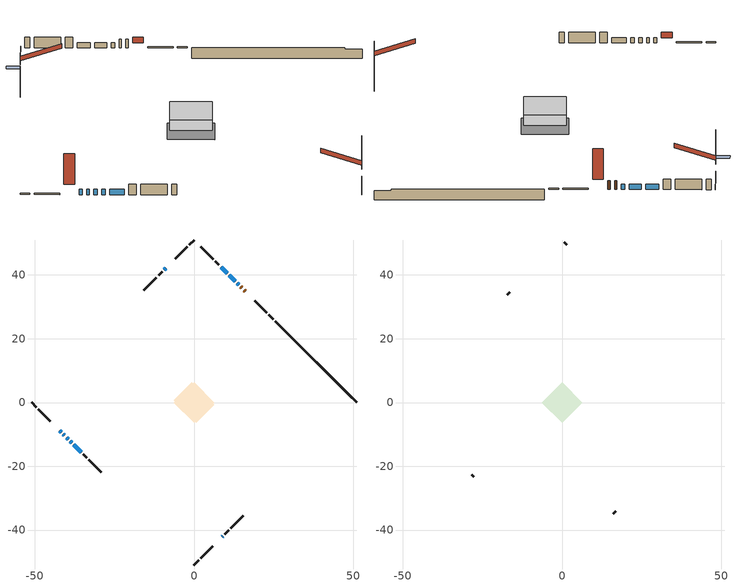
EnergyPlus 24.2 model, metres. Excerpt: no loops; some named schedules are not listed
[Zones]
conditioned space
 floor adiabatic (AdiabaticFloorConstruction): -6.31,0 0,6.31 6.31,0 0,-6.31 z0.61
 floor foundation (Slab1 construction): -6.36,0.75 -0.75,6.36 6.36,-0.75 0.75,-6.36 z-1.78
 wall outside (RimJoist1 construction): 0,-50.98 1.46,-49.52 / -50.98,0 -49.52,-1.46 / 0,50.98 -1.46,49.52 / 24.89,26.09 23.43,27.55 z0.61:0.91
 wall outside (RimJoist2 construction): 2.12,-48.86 5.87,-45.1 / -48.86,-2.12 -45.1,-5.87 / -2.12,48.86 -5.87,45.1 / 22.77,28.2 19.01,31.96 z0.61:0.91
 wall outside (AdiabaticWallConstruction 1): 16.08,34.89 15.7,35.28 / 15.04,35.93 14.72,36.26 z0.61:2.64
 wall outside (AdiabaticWallConstruction): 14.06,36.91 13.56,37.41 / 8.8,-42.17 9.05,-41.93 / -42.17,-8.8 -41.68,-9.29 / 12.9,38.07 11.07,39.9 / 10.42,40.56 8.48,42.5 / -8.8,42.17 -9.31,41.67 / -41.03,-9.95 -40.65,-10.33 / -39.99,-10.98 -39.46,-11.52 / -38.8,-12.17 -38.3,-12.68 / -37.64,-13.33 -35.44,-15.54 z0.61:1.83
 wall outside (Wall1 construction): 9.71,-41.27 10.85,-40.13 / -34.78,-16.2 -33.63,-17.34 / -9.96,41.01 -11.11,39.87 / 7.82,43.15 6.68,44.3 z0.61:3.05
 wall outside (Wall2 construction): 11.51,-39.47 15.45,-35.52 / -32.98,-18 -29.03,-21.94 / -11.77,39.21 -15.71,35.26 / 6.02,44.96 2.07,48.9 z0.61:3.05
 wall foundation (FoundationWall1 construction): 25.54,25.43,-1.78 25.54,25.43,0.61 48.43,2.54,0.61 48.43,2.54,0.26 50.98,0,0.26 50.98,0,-1.78
 window (WindowConstruction 6): 14.06,36.91 13.56,37.41 z0.61:1.83
 window (WindowConstruction 8): 8.81,-42.17 9.05,-41.93 z0.61:1.83
 window (WindowConstruction 9): -42.17,-8.81 -41.68,-9.29 z0.61:1.83
 window (WindowConstruction): 12.9,38.07 11.07,39.9 z0.61:1.83
 window (WindowConstruction 1): 10.42,40.56 8.48,42.5 z0.61:1.83
 window (WindowConstruction 7): -8.81,42.17 -9.31,41.67 z0.61:1.83
 window (WindowConstruction 2): -41.03,-9.95 -40.65,-10.32 z0.61:1.83
 window (WindowConstruction 3): -39.99,-10.98 -39.46,-11.52 z0.61:1.83
 window (WindowConstruction 4): -38.8,-12.17 -38.3,-12.67 z0.61:1.83
 window (WindowConstruction 5): -37.64,-13.33 -35.44,-15.54 z0.61:1.83
 door (Door): 16.08,34.89 15.7,35.28 z0.61:2.64
 door (Door 1): 15.04,35.93 14.72,36.25 z0.61:2.64
 ceiling adiabatic (AdiabaticFloorConstruction): 0,-6.31 6.31,0 0,6.31 -6.31,0 z0.61
attic - vented
 floor to conditioned space (Floor1 construction Reversed): -6.31,0 0,6.31 6.31,0 0,-6.31 z3.05
 wall outside (Wall3 construction): 16.11,-34.86 16.87,-34.11 / -28.37,-22.6 -27.62,-23.36 / -16.37,34.6 -17.13,33.85 / 1.42,49.56 0.66,50.32 z0.61:3.05
 roof outside (Roof1 construction): 8.15,-42.83,3.05 2,-36.68,5.95 0.38,-38.3,5.95 6.53,-44.45,3.05; -42.83,-8.15,3.05 -36.68,-2,5.95 -38.3,-0.38,5.95 -44.45,-6.53,3.05; -8.15,42.83,3.05 -2,36.68,5.95 -0.38,38.3,5.95 -6.53,44.45,3.05; 16.74,34.24,3.05 10.59,28.09,5.95 12.21,26.47,5.95 18.36,32.62,3.05
shading: -9.52,41.46 -8.59,42.38 -10.75,44.54 -11.68,43.61 z2.13
[Building]
Building 1: Terrain=Suburbs
[Site:Location]
Quebec Intl AP_QC: Latitude {deg}=46.8; Longitude {deg}=-71.38; Time Zone {hr}=-5; Elevation {m}=74; Keep Site Location Information=Yes
[Site:GroundTemperature:Shallow]
0.0108218, -2.24938, -2.43038, -1.3578, 2.94801, 7.23376, 10.9493, 13.303, 13.5029, 11.5886, 7.96783, 3.81355
[Site:WaterMainsTemperature]
Calculation Method=Schedule; Temperature Schedule=mains temperature schedule
[Material] Roughness=Rough; Thermal Absorptance=0.9
Name | Thickness {m} | Conductivity {W/m-K} | Density {kg/m3} | Specific Heat {J/kg-K} | Solar Absorptance | Visible Absorptance
asphalt or fiberglass shingles | 0.00635 | 0.162714 | 1121.4 | 1465.45 | 0.4 | 0.4
ceiling loosefill ins | 0.254 | 0.0480833 | 16.02 | 1046.75 | 0.7 | 0.7
ceiling stud and cavity | 0.1397 | 0.0988009 | 65.682 | 1177.47 | 0.7 | 0.7
concrete 4.0 in. | 0.1016 | 1.803125 | 2242.8 | 837.4 | 0.7 | 0.7
concrete 8.0 in. | 0.2032 | 1.803125 | 2242.8 | 837.4 | 0.7 | 0.7
door material | 0.04445 | 0.053851 | 512.64 | 1214.23 | 0.7 | 0.7
exterior vertical ins | 0.0151297 | 0.029427 | 32.04 | 1214.23 | 0.7 | 0.7
floor covering | 0.0127 | 0.0433444 | 54.468 | 1339.84 | 0.6 | 0.6
floor rigid ins; wall rigid ins 1 | 0.512978 | 0.029427 | 32.04 | 1214.23 | 0.7 | 0.7
floor stud and cavity | 0.1397 | 1.75129 | 37.0049 | 1207.88 | 0.7 | 0.7
furniture material conditioned space 1 | 0.1524 | 0.115458 | 640.8 | 1214.23 | 0.6 | 0.6
gypsum board | 0.0127 | 0.160291 | 801 | 837.4 | 0.6 | 0.6
gypsum board 1 | 0.0127 | 0.160291 | 801 | 837.4 | 0.7 | 0.7
osb sheathing 0.5 in. | 0.0127 | 0.115458 | 512.64 | 1214.23 | 0.7 | 0.7
osb sheathing 0.75 in. | 0.01905 | 0.115458 | 512.64 | 1214.23 | 0.7 | 0.7
osb sheathing 2.0 in. | 0.0508 | 0.115458 | 512.64 | 1214.23 | 0.7 | 0.7
rim joist rigid ins; wall rigid ins | 0.051816 | 0.029427 | 32.04 | 1214.23 | 0.7 | 0.7
rim joist stud and cavity | 0.0508 | 0.033025 | 125.044 | 1163.47 | 0.6 | 0.6
rim joist stud and cavity 1 | 0.0508 | 0.0361266 | 125.044 | 1163.47 | 0.6 | 0.6
wall stud and cavity | 0.1397 | 0.148021 | 139.0536 | 1170.24 | 0.7 | 0.7
wall stud and cavity 1 | 0.1397 | 0.16633 | 139.0536 | 1170.24 | 0.7 | 0.7
wall stud and cavity 2 | 0.0889 | 6.1454 | 50.32683 | 1063.81 | 0.6 | 0.6
wall stud and cavity 3 | 0.0889 | 0.380278 | 52.3479 | 1209.89 | 0.7 | 0.7
wall stud and cavity 4 | 0.0889 | 0.391764 | 83.0341 | 1211.67 | 0.7 | 0.7
wood siding | 0.0254 | 0.102417 | 544.68 | 1172.36 | 0.4 | 0.4
wood siding 1 | 0.00254 | 0.102417 | 544.68 | 1172.36 | 0.4 | 0.4
wood siding 2; wood siding 3; wood siding 4 | 0.0254 | 0.102417 | 544.68 | 1172.36 | 0.7 | 0.7
[WindowMaterial:SimpleGlazingSystem]
Name | U-Factor {W/m2-K} | Solar Heat Gain Coefficient
WindowMaterial | 2.94177 | 0.59
WindowMaterial 1 | 2.898619 | 0.65
WindowMaterial 2 | 2.98322 | 0.53
WindowMaterial 3 | 2.96164 | 0.56
WindowMaterial 4 | 2.97187 | 0.55
WindowMaterial 5 | 2.97414 | 0.6
WindowMaterial 6 | 2.95426 | 0.63
WindowMaterial 7 | 3.05136 | 0.42
[Construction]
AdiabaticFloorConstruction: floor stud and cavity, floor rigid ins, osb sheathing 0.75 in., floor covering
AdiabaticWallConstruction: wood siding 3, wall rigid ins 1, wall stud and cavity 3, gypsum board
AdiabaticWallConstruction 1: wood siding 4, wall rigid ins 1, wall stud and cavity 3, gypsum board
Door; Door 1: door material
Floor1 construction Reversed: gypsum board, ceiling stud and cavity, ceiling loosefill ins
FoundationWall1 construction: concrete 8.0 in., gypsum board 1
furniture construction conditioned space 1: furniture material conditioned space 1
PartitionWallConstruction: gypsum board, wall stud and cavity 4, gypsum board
RimJoist1 construction: wood siding 2, rim joist rigid ins, osb sheathing 2.0 in., rim joist stud and cavity
RimJoist2 construction: wood siding 2, rim joist rigid ins, osb sheathing 2.0 in., rim joist stud and cavity 1
Roof1 construction: asphalt or fiberglass shingles
Slab1 construction: concrete 4.0 in.
Wall1 construction: wood siding, wall rigid ins, osb sheathing 0.5 in., wall stud and cavity, gypsum board
Wall2 construction: wood siding, wall rigid ins, osb sheathing 0.5 in., wall stud and cavity 1, gypsum board
Wall3 construction: wood siding 1, wall stud and cavity 2
WindowConstruction: WindowMaterial
WindowConstruction 1: WindowMaterial 1
WindowConstruction 2: WindowMaterial 2
WindowConstruction 3: WindowMaterial 3
WindowConstruction 4: WindowMaterial 4
WindowConstruction 5: WindowMaterial 5
WindowConstruction 6; WindowConstruction 7: WindowMaterial 6
WindowConstruction 8; WindowConstruction 9: WindowMaterial 7
[Zone] Multiplier=1; Part of Total Floor Area=Yes
Name | Volume {m3}
attic - vented | 37.5075
conditioned space | 402.8
[Space]
Name | Zone | Volume {m3}
attic - vented 1 | attic - vented | 37.5075
conditioned space 1 | conditioned space | 402.8
[ZoneInfiltration:EffectiveLeakageArea]
infil attic - vented 1: Zone or Space=attic - vented 1; Schedule=Always On Discrete; Effective Air Leakage Area {cm2}=2943.14; Stack Coefficient=0.000371129; Wind Coefficient=1.30162e-05
[ZoneMixing]
whole house fan mix: Zone or Space=attic - vented; Schedule=Always On Continuous; Design Flow Rate Calculation Method=Flow/Zone; Design Flow Rate {m3/s}=0; Source Zone or Space=conditioned space
[SurfaceProperty:ExposedFoundationPerimeter]
Slab1: Exposed Perimeter Calculation Method=TotalExposedPerimeter; Total Exposed Perimeter {m}=35.966
[InternalMass] Zone or ZoneList=conditioned space; Space or SpaceList=conditioned space 1
Name | Construction | Surface Area {m2}
furniture mass conditioned space 1 | furniture construction conditioned space 1 | 63.7639
partition wall mass | PartitionWallConstruction | 159.41
[Lights]
interior lighting: Zone or ZoneList or Space or SpaceList=conditioned space 1; Schedule=interior lighting schedule; Design Level Calculation Method=LightingLevel; Lighting Level {W}=343.2; Return Air Fraction=0; Fraction Radiant=0.6; Fraction Visible=0.2; Fraction Replaceable=1
[People]
occupants: Zone or ZoneList or Space or SpaceList=conditioned space 1; Number of People Schedule=occupants schedule; Number of People Calculation Method=People; Number of People=3; Fraction Radiant=0.314171; Sensible Heat Fraction=0.56303; Activity Level Schedule=occupants activity schedule; Carbon Dioxide Generation Rate {m3/s-W}=0; Enable ASHRAE 55 Comfort Warnings=No; Mean Radiant Temperature Calculation Type=EnclosureAveraged
[ElectricEquipment] Zone or ZoneList or Space or SpaceList=conditioned space 1; Design Level Calculation Method=EquipmentLevel
Name | Schedule | Design Level {W} | Fraction Latent | Fraction Radiant | Fraction Lost
clothes dryer | clothes dryer schedule | 140.772 | 0.015 | 0.081 | 0.85
clothes washer | clothes washer schedule | 32.1985 | 0.03 | 0.162 | 0.7
cooking range | cooking range schedule | 215.147 | 0.08 | 0.432 | 0.2
dishwasher | dishwasher schedule | 66.8632 | 0.3 | 0.18 | 0.4
fridge | fridge schedule | 72.9452 | 0 | 0.6 | 0
mech vent bath fan 0 | mech vent bath fan 0 schedule | 50.2 | 0 | 0 | 1
mech vent bath fan 1 | mech vent bath fan 1 schedule | 50.2 | 0 | 0 | 1
mech vent house fan | mech vent house fan schedule | 19.9167 | 0 | 0 | 0.5
mech vent house fan cfis | mech vent house fan cfis schedule | 0 | 0 | 0 | 0
mech vent range fan 0 | mech vent range fan 0 schedule | 57 | 0 | 0 | 1
misc plug loads | misc plug loads schedule | 494.7 | 0.045 | 0.513 | 0.1
whole house fan | Always On Discrete | 0 | 0 | 0 | 1
[OtherEquipment] Zone or ZoneList or Space or SpaceList=conditioned space 1; Design Level Calculation Method=EquipmentLevel
Name | Fuel Type | Schedule | Design Level {W} | Fraction Latent | Fraction Radiant | Fraction Lost
clothes dryer 1 | Electricity | clothes dryer schedule | 0 | 0.015 | 0.081 | 0.85
cooking range 1 | Electricity | cooking range schedule | 0 | 0.08 | 0.432 | 0.2
general water use latent | None | general water use schedule | 62.594 | 1 | 0 | 0
general water use sensible | None | general water use schedule | -61.6891 | 0 | 0.6 | 0
mech vent house fan latent load | None | Always On Discrete | 0 | 1 | 0 | 0
mech vent house fan sensible load | None | Always On Discrete | 0 | 0 | 0 | 0
water heater energy adjustment1 | Electricity | Always On Discrete | 0.01 | 0 | 0 | 1
[ZoneInfiltration:DesignFlowRate] Zone or ZoneList or Space or SpaceList=conditioned space 1; Schedule=Always On Discrete; Design Flow Rate Calculation Method=Flow/Zone; Design Flow Rate {m3/s}=0
infil flow; natural vent flow; whole house fan flow
[ZoneControl:Thermostat]
conditioned space Thermostat: Zone or ZoneList=conditioned space; Control Type Schedule=conditioned space Thermostat Schedule; Control 1=conditioned space temperature setpoint; Temperature Difference Between Cutout And Setpoint {deltaC}=0
[ZoneHVAC:Baseboard:Convective:Electric]
electric baseboard: Availability Schedule=Always On Discrete; Heating Design Capacity {W}=8167.89; Efficiency=1
[Zone equipment]
conditioned space: electric baseboard
[Foundation:Kiva]
Foundation Kiva 1: Initial Indoor Air Temperature {C}=18; Wall Height Above Grade {m}=0.609996; Wall Depth Below Slab {m}=0.2032; Custom Block Material Name 1=exterior vertical ins; Custom Block Depth 1 {m}=2.39; Custom Block X Position 1 {m}=0.2159; Custom Block Z Position 1 {m}=0
[Foundation:Kiva:Settings]
Soil Conductivity {W/m-K}=0.849921; Soil Density {kg/m3}=1842.3; Soil Specific Heat {J/kg-K}=418.7; Ground Solar Absorptivity=0.9; Ground Thermal Absorptivity=0.9; Ground Surface Roughness {m}=0.03; Far-Field Width {m}=40; Deep-Ground Boundary Condition=ZeroFlux; Deep-Ground Depth {m}=40; Minimum Cell Dimension {m}=0.2; Maximum Cell Growth Coefficient=3; Simulation Timestep=Timestep
[Exterior:Lights]
exterior lighting: Schedule=exterior lighting schedule; Design Level {W}=75.6
[EnergyManagementSystem:GlobalVariable]
infil_program_Qfan
infil_program_Qinf
natural_vent_program_Qnv
natural_vent_program_Qwhf
[EnergyManagementSystem:Sensor]
Name | Output:Variable or Output:Meter Index Key | Output:Variable or Output:Meter
airflow_gain | infil flow | Infiltration Sensible Heat Gain Energy
airflow_gain_1 | natural vent flow | Infiltration Sensible Heat Gain Energy
airflow_gain_2 | whole house fan flow | Infiltration Sensible Heat Gain Energy
airflow_loss | infil flow | Infiltration Sensible Heat Loss Energy
airflow_loss_1 | natural vent flow | Infiltration Sensible Heat Loss Energy
airflow_loss_2 | whole house fan flow | Infiltration Sensible Heat Loss Energy
clg_load_cond |  | Cooling:EnergyTransfer:Zone:CONDITIONED SPACE
clg_sp_s; clg_sp_s_1 | cooling setpoint | Schedule Value
clothes_dryer_exhaust_0_sch_s | clothes dryer exhaust 0 schedule | Schedule Value
conditioned_space_clg_unmet_s | conditioned space | Zone Cooling Setpoint Not Met Time
conditioned_space_htg_unmet_s | conditioned space | Zone Heating Setpoint Not Met Time
cool_season | cooling season schedule | Schedule Value
fridge_tin_s | conditioned space | Zone Mean Air Temperature
htg_load_cond |  | Heating:EnergyTransfer:Zone:CONDITIONED SPACE
htg_sp_s; htg_sp_s_1 | heating setpoint | Schedule Value
ig_ee_conv | clothes dryer | Electric Equipment Convective Heating Energy
ig_ee_conv_2 | cooking range | Electric Equipment Convective Heating Energy
ig_ee_conv_4 | fridge | Electric Equipment Convective Heating Energy
ig_ee_conv_5 | misc plug loads | Electric Equipment Convective Heating Energy
ig_ee_conv_6 | whole house fan | Electric Equipment Convective Heating Energy
ig_ee_rad | clothes dryer | Electric Equipment Radiant Heating Energy
ig_ee_rad_2 | cooking range | Electric Equipment Radiant Heating Energy
ig_ee_rad_4 | fridge | Electric Equipment Radiant Heating Energy
ig_ee_rad_5 | misc plug loads | Electric Equipment Radiant Heating Energy
ig_ee_rad_6 | whole house fan | Electric Equipment Radiant Heating Energy
ig_lgt_conv | interior lighting | Lights Convective Heating Energy
ig_lgt_rad | interior lighting | Lights Radiant Heating Energy
ig_lgt_vis | interior lighting | Lights Visible Radiation Heating Energy
ig_oe_conv | clothes dryer 1 | Other Equipment Convective Heating Energy
ig_oe_conv_1 | cooking range 1 | Other Equipment Convective Heating Energy
ig_oe_conv_2 | general water use latent | Other Equipment Convective Heating Energy
ig_oe_conv_3 | general water use sensible | Other Equipment Convective Heating Energy
ig_oe_conv_4 | water heater energy adjustment1 | Other Equipment Convective Heating Energy
ig_oe_rad | clothes dryer 1 | Other Equipment Radiant Heating Energy
ig_oe_rad_1 | cooking range 1 | Other Equipment Radiant Heating Energy
ig_oe_rad_2 | general water use latent | Other Equipment Radiant Heating Energy
ig_oe_rad_3 | general water use sensible | Other Equipment Radiant Heating Energy
ig_oe_rad_4 | water heater energy adjustment1 | Other Equipment Radiant Heating Energy
ig_ppl_conv | occupants | People Convective Heating Energy
ig_ppl_rad | occupants | People Radiant Heating Energy
im_conv | furniture mass conditioned space 1 | Surface Inside Face Convection Heat Gain Energy
im_conv_1 | partition wall mass | Surface Inside Face Convection Heat Gain Energy
im_ig | furniture mass conditioned space 1 | Surface Inside Face Internal Gains Radiation Heat Gain Energy
im_ig_1 | partition wall mass | Surface Inside Face Internal Gains Radiation Heat Gain Energy
im_lgt | furniture mass conditioned space 1 | Surface Inside Face Lights Radiation Heat Gain Energy
im_lgt_1 | partition wall mass | Surface Inside Face Lights Radiation Heat Gain Energy
im_sol | furniture mass conditioned space 1 | Surface Inside Face Solar Radiation Heat Gain Energy
im_sol_1 | partition wall mass | Surface Inside Face Solar Radiation Heat Gain Energy
im_surf | furniture mass conditioned space 1 | Surface Inside Face Net Surface Thermal Radiation Heat Gain Energy
im_surf_1 | partition wall mass | Surface Inside Face Net Surface Thermal Radiation Heat Gain Energy
mech_vent_bath_fan_0_sch_s | mech vent bath fan 0 schedule | Schedule Value
mech_vent_bath_fan_1_sch_s | mech vent bath fan 1 schedule | Schedule Value
mech_vent_range_fan_0_sch_s | mech vent range fan 0 schedule | Schedule Value
mv_conv | mech vent bath fan 0 | Electric Equipment Convective Heating Energy
mv_conv_1 | mech vent bath fan 1 | Electric Equipment Convective Heating Energy
mv_conv_2 | mech vent house fan | Electric Equipment Convective Heating Energy
mv_conv_3 | mech vent house fan cfis | Electric Equipment Convective Heating Energy
mv_conv_4 | mech vent range fan 0 | Electric Equipment Convective Heating Energy
mv_conv_5 | mech vent house fan latent load | Other Equipment Convective Heating Energy
mv_conv_6 | mech vent house fan sensible load | Other Equipment Convective Heating Energy
mv_rad | mech vent bath fan 0 | Electric Equipment Radiant Heating Energy
mv_rad_1 | mech vent bath fan 1 | Electric Equipment Radiant Heating Energy
mv_rad_2 | mech vent house fan | Electric Equipment Radiant Heating Energy
mv_rad_3 | mech vent house fan cfis | Electric Equipment Radiant Heating Energy
mv_rad_4 | mech vent range fan 0 | Electric Equipment Radiant Heating Energy
mv_rad_5 | mech vent house fan latent load | Other Equipment Radiant Heating Energy
mv_rad_6 | mech vent house fan sensible load | Other Equipment Radiant Heating Energy
natural_vent_s | natural vent schedule | Schedule Value
out_pb_s |  | Site Outdoor Air Barometric Pressure
out_wt_s |  | Site Outdoor Air Humidity Ratio
site_vw_s |  | Site Wind Speed
ss_back_out | Window1 | Surface Window Shortwave from Zone Back Out Window Heat Transfer Rate
ss_back_out_1 | Window10 | Surface Window Shortwave from Zone Back Out Window Heat Transfer Rate
ss_back_out_2 | Window11 | Surface Window Shortwave from Zone Back Out Window Heat Transfer Rate
ss_back_out_3 | Window2 | Surface Window Shortwave from Zone Back Out Window Heat Transfer Rate
ss_back_out_4 | Window4 | Surface Window Shortwave from Zone Back Out Window Heat Transfer Rate
ss_back_out_5 | Window5 | Surface Window Shortwave from Zone Back Out Window Heat Transfer Rate
ss_back_out_6 | Window6 | Surface Window Shortwave from Zone Back Out Window Heat Transfer Rate
ss_back_out_7 | Window7 | Surface Window Shortwave from Zone Back Out Window Heat Transfer Rate
ss_back_out_8 | Window8 | Surface Window Shortwave from Zone Back Out Window Heat Transfer Rate
ss_back_out_9 | Window9 | Surface Window Shortwave from Zone Back Out Window Heat Transfer Rate
ss_conv | Door1 | Surface Inside Face Convection Heat Gain Energy
ss_conv_1 | Door2 | Surface Inside Face Convection Heat Gain Energy
ss_conv_10 | Window8 | Surface Inside Face Convection Heat Gain Energy
ss_conv_11 | Window9 | Surface Inside Face Convection Heat Gain Energy
ss_conv_2 | Window1 | Surface Inside Face Convection Heat Gain Energy
ss_conv_3 | Window10 | Surface Inside Face Convection Heat Gain Energy
ss_conv_4 | Window11 | Surface Inside Face Convection Heat Gain Energy
ss_conv_5 | Window2 | Surface Inside Face Convection Heat Gain Energy
ss_conv_6 | Window4 | Surface Inside Face Convection Heat Gain Energy
ss_conv_7 | Window5 | Surface Inside Face Convection Heat Gain Energy
ss_conv_8 | Window6 | Surface Inside Face Convection Heat Gain Energy
ss_conv_9 | Window7 | Surface Inside Face Convection Heat Gain Energy
ss_ig | Door1 | Surface Inside Face Internal Gains Radiation Heat Gain Energy
ss_ig_1 | Door2 | Surface Inside Face Internal Gains Radiation Heat Gain Energy
ss_ig_10 | Window8 | Surface Inside Face Internal Gains Radiation Heat Gain Energy
ss_ig_11 | Window9 | Surface Inside Face Internal Gains Radiation Heat Gain Energy
ss_ig_2 | Window1 | Surface Inside Face Internal Gains Radiation Heat Gain Energy
ss_ig_3 | Window10 | Surface Inside Face Internal Gains Radiation Heat Gain Energy
ss_ig_4 | Window11 | Surface Inside Face Internal Gains Radiation Heat Gain Energy
ss_ig_5 | Window2 | Surface Inside Face Internal Gains Radiation Heat Gain Energy
ss_ig_6 | Window4 | Surface Inside Face Internal Gains Radiation Heat Gain Energy
ss_ig_7 | Window5 | Surface Inside Face Internal Gains Radiation Heat Gain Energy
ss_ig_8 | Window6 | Surface Inside Face Internal Gains Radiation Heat Gain Energy
ss_ig_9 | Window7 | Surface Inside Face Internal Gains Radiation Heat Gain Energy
ss_lgt | Door1 | Surface Inside Face Lights Radiation Heat Gain Energy
ss_lgt_1 | Door2 | Surface Inside Face Lights Radiation Heat Gain Energy
ss_sol | Door1 | Surface Inside Face Solar Radiation Heat Gain Energy
ss_sol_1 | Door2 | Surface Inside Face Solar Radiation Heat Gain Energy
ss_surf | Door1 | Surface Inside Face Net Surface Thermal Radiation Heat Gain Energy
ss_surf_1 | Door2 | Surface Inside Face Net Surface Thermal Radiation Heat Gain Energy
ss_surf_10 | Window8 | Surface Inside Face Net Surface Thermal Radiation Heat Gain Energy
ss_surf_11 | Window9 | Surface Inside Face Net Surface Thermal Radiation Heat Gain Energy
ss_surf_2 | Window1 | Surface Inside Face Net Surface Thermal Radiation Heat Gain Energy
ss_surf_3 | Window10 | Surface Inside Face Net Surface Thermal Radiation Heat Gain Energy
ss_surf_4 | Window11 | Surface Inside Face Net Surface Thermal Radiation Heat Gain Energy
ss_surf_5 | Window2 | Surface Inside Face Net Surface Thermal Radiation Heat Gain Energy
ss_surf_6 | Window4 | Surface Inside Face Net Surface Thermal Radiation Heat Gain Energy
ss_surf_7 | Window5 | Surface Inside Face Net Surface Thermal Radiation Heat Gain Energy
ss_surf_8 | Window6 | Surface Inside Face Net Surface Thermal Radiation Heat Gain Energy
ss_surf_9 | Window7 | Surface Inside Face Net Surface Thermal Radiation Heat Gain Energy
ss_trans_in | Window1 | Surface Window Transmitted Solar Radiation Rate
ss_trans_in_1 | Window10 | Surface Window Transmitted Solar Radiation Rate
ss_trans_in_2 | Window11 | Surface Window Transmitted Solar Radiation Rate
ss_trans_in_3 | Window2 | Surface Window Transmitted Solar Radiation Rate
ss_trans_in_4 | Window4 | Surface Window Transmitted Solar Radiation Rate
ss_trans_in_5 | Window5 | Surface Window Transmitted Solar Radiation Rate
ss_trans_in_6 | Window6 | Surface Window Transmitted Solar Radiation Rate
ss_trans_in_7 | Window7 | Surface Window Transmitted Solar Radiation Rate
ss_trans_in_8 | Window8 | Surface Window Transmitted Solar Radiation Rate
ss_trans_in_9 | Window9 | Surface Window Transmitted Solar Radiation Rate
ss_trans_out | Window1 | Surface Inside Face Initial Transmitted Diffuse Transmitted Out Window Solar Radiation Rate
ss_trans_out_1 | Window10 | Surface Inside Face Initial Transmitted Diffuse Transmitted Out Window Solar Radiation Rate
ss_trans_out_2 | Window11 | Surface Inside Face Initial Transmitted Diffuse Transmitted Out Window Solar Radiation Rate
ss_trans_out_3 | Window2 | Surface Inside Face Initial Transmitted Diffuse Transmitted Out Window Solar Radiation Rate
ss_trans_out_4 | Window4 | Surface Inside Face Initial Transmitted Diffuse Transmitted Out Window Solar Radiation Rate
ss_trans_out_5 | Window5 | Surface Inside Face Initial Transmitted Diffuse Transmitted Out Window Solar Radiation Rate
ss_trans_out_6 | Window6 | Surface Inside Face Initial Transmitted Diffuse Transmitted Out Window Solar Radiation Rate
ss_trans_out_7 | Window7 | Surface Inside Face Initial Transmitted Diffuse Transmitted Out Window Solar Radiation Rate
ss_trans_out_8 | Window8 | Surface Inside Face Initial Transmitted Diffuse Transmitted Out Window Solar Radiation Rate
ss_trans_out_9 | Window9 | Surface Inside Face Initial Transmitted Diffuse Transmitted Out Window Solar Radiation Rate
s_conv | Floor1 | Surface Inside Face Convection Heat Gain Energy
s_conv_1 | FoundationWall1 | Surface Inside Face Convection Heat Gain Energy
s_conv_10 | RimJoist2:315 | Surface Inside Face Convection Heat Gain Energy
s_conv_11 | RimJoist2:45 | Surface Inside Face Convection Heat Gain Energy
s_conv_12 | Slab1 | Surface Inside Face Convection Heat Gain Energy
s_conv_13 | Wall1:135 | Surface Inside Face Convection Heat Gain Energy
s_conv_14 | Wall1:225 | Surface Inside Face Convection Heat Gain Energy
s_conv_15 | Wall1:315 | Surface Inside Face Convection Heat Gain Energy
s_conv_16 | Wall1:45 | Surface Inside Face Convection Heat Gain Energy
s_conv_17 | Wall2:135 | Surface Inside Face Convection Heat Gain Energy
s_conv_18 | Wall2:225 | Surface Inside Face Convection Heat Gain Energy
s_conv_19 | Wall2:315 | Surface Inside Face Convection Heat Gain Energy
s_conv_2 | inferred conditioned ceiling | Surface Inside Face Convection Heat Gain Energy
s_conv_20 | Wall2:45 | Surface Inside Face Convection Heat Gain Energy
s_conv_3 | inferred conditioned floor | Surface Inside Face Convection Heat Gain Energy
s_conv_4 | RimJoist1:135 | Surface Inside Face Convection Heat Gain Energy
s_conv_5 | RimJoist1:225 | Surface Inside Face Convection Heat Gain Energy
s_conv_6 | RimJoist1:315 | Surface Inside Face Convection Heat Gain Energy
s_conv_7 | RimJoist1:45 | Surface Inside Face Convection Heat Gain Energy
